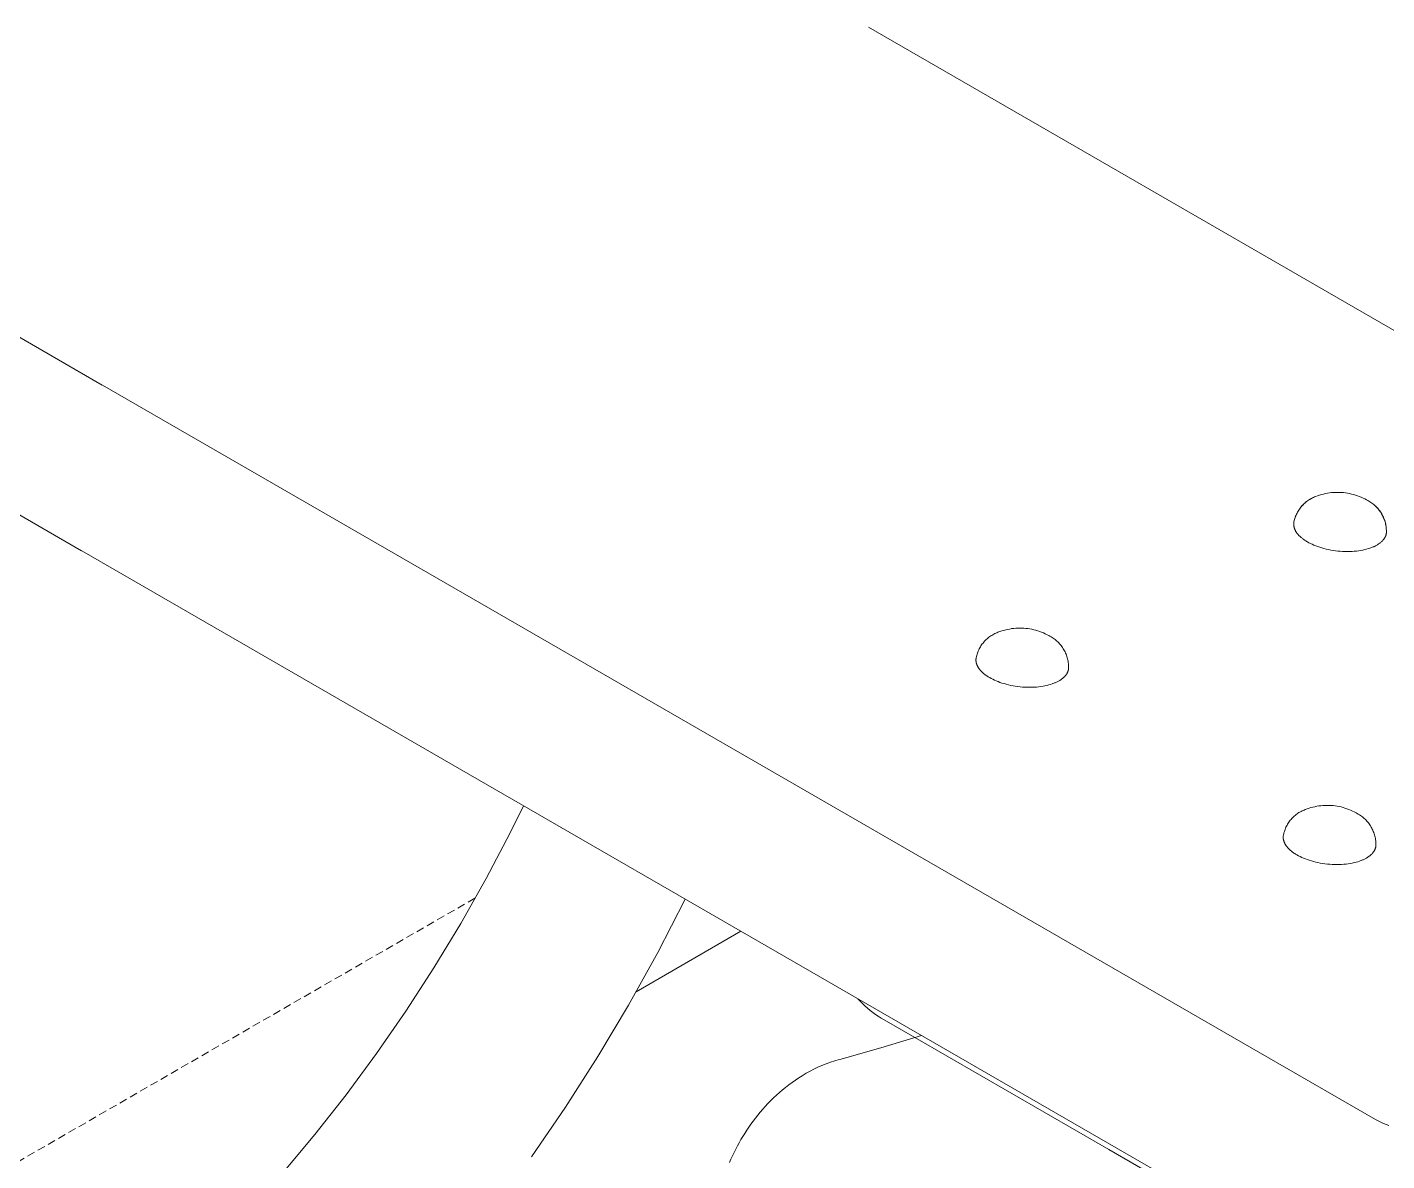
# Model space of a CAD drawing. Header units: millimetres. Extents: x -779 to 3049, y 55 to 2500.
# Drawn here: x 2444.2 to 2663.2, y 1666.3 to 1849 of the extents above; entities that cross this region are included whole.
import ezdxf

# ---------------------------------------------------------------- set-up
doc = ezdxf.new("R2010")
doc.units = ezdxf.units.MM
doc.linetypes.add('HIDDEN', pattern=[1.905, 1.27, -0.635])
doc.layers.add('ZANO_R', color=7, linetype='Continuous', lineweight=0)
doc.layers.add('ZANO_R_przerywana', color=7, linetype='HIDDEN', lineweight=0)

msp = doc.modelspace()

# ---------------------------------------------------------------- linework, layer by layer
at = {"layer": 'ZANO_R'}
for p, q in [((2456.31, 1791.36), (2251.27, 1909.74)), ((2452.98, 1764.63), (2247.94, 1883.01)), ((2579.74, 1849.04), (2784.8, 1730.64)), ((2661.4, 1672.96), (2456.33, 1791.35)), ((2654.31, 1774.01), (2654.64, 1774.04)), ((2654.31, 1774.01), (2654.64, 1774.04)), ((2654.31, 1774.01), (2654.64, 1774.04)), ((2654.64, 1774.04), (2654.97, 1774.05)), ((2654.64, 1774.04), (2654.97, 1774.05)), ((2654.64, 1774.04), (2654.97, 1774.05)), ((2654.97, 1774.05), (2655.29, 1774.06)), ((2654.97, 1774.05), (2655.29, 1774.06)), ((2654.97, 1774.05), (2655.29, 1774.06)), ((2655.29, 1774.06), (2655.62, 1774.06)), ((2655.29, 1774.06), (2655.62, 1774.06)), ((2655.29, 1774.06), (2655.62, 1774.06)), ((2655.62, 1774.06), (2655.95, 1774.04)), ((2655.62, 1774.06), (2655.95, 1774.04)), ((2655.62, 1774.06), (2655.95, 1774.04)), ((2655.95, 1774.04), (2656.27, 1774.01)), ((2655.95, 1774.04), (2656.27, 1774.01)), ((2655.95, 1774.04), (2656.27, 1774.01)), ((2656.27, 1774.01), (2656.6, 1773.98)), ((2656.27, 1774.01), (2656.6, 1773.98)), ((2656.27, 1774.01), (2656.6, 1773.98)), ((2649.49, 1771.8), (2649.62, 1771.94)), ((2649.5, 1771.81), (2649.63, 1771.95)), ((2649.5, 1771.81), (2649.63, 1771.95)), ((2649.62, 1771.94), (2649.75, 1772.07)), ((2649.63, 1771.95), (2649.76, 1772.08)), ((2649.63, 1771.95), (2649.76, 1772.08)), ((2649.75, 1772.07), (2649.88, 1772.2)), ((2649.76, 1772.08), (2649.89, 1772.21)), ((2649.76, 1772.08), (2649.89, 1772.21)), ((2649.88, 1772.2), (2650.02, 1772.33)), ((2649.89, 1772.21), (2650.03, 1772.34)), ((2649.89, 1772.21), (2650.03, 1772.34)), ((2650.02, 1772.33), (2650.16, 1772.45)), ((2650.03, 1772.34), (2650.17, 1772.46)), ((2650.03, 1772.34), (2650.17, 1772.46)), ((2650.16, 1772.45), (2650.31, 1772.57)), ((2650.17, 1772.46), (2650.32, 1772.57)), ((2650.17, 1772.46), (2650.32, 1772.57)), ((2650.31, 1772.57), (2650.46, 1772.68)), ((2650.32, 1772.57), (2650.47, 1772.69)), ((2650.32, 1772.57), (2650.47, 1772.69)), ((2650.46, 1772.68), (2650.62, 1772.79)), ((2650.47, 1772.69), (2650.62, 1772.79)), ((2650.47, 1772.69), (2650.62, 1772.79)), ((2650.62, 1772.79), (2650.78, 1772.89)), ((2650.62, 1772.79), (2650.78, 1772.89)), ((2650.62, 1772.79), (2650.77, 1772.89)), ((2650.77, 1772.89), (2650.94, 1772.98)), ((2650.78, 1772.89), (2650.94, 1772.99)), ((2650.78, 1772.89), (2650.94, 1772.99)), ((2650.94, 1772.99), (2651.1, 1773.08)), ((2650.94, 1772.99), (2651.1, 1773.08)), ((2650.94, 1772.98), (2651.1, 1773.07)), ((2651.1, 1773.08), (2651.27, 1773.16)), ((2651.1, 1773.08), (2651.27, 1773.16)), ((2651.1, 1773.07), (2651.27, 1773.16)), ((2651.27, 1773.16), (2651.44, 1773.24)), ((2651.27, 1773.16), (2651.44, 1773.24)), ((2651.27, 1773.16), (2651.44, 1773.24)), ((2651.44, 1773.24), (2651.61, 1773.31)), ((2651.44, 1773.24), (2651.61, 1773.31)), ((2651.44, 1773.24), (2651.61, 1773.31)), ((2651.61, 1773.31), (2651.79, 1773.38)), ((2651.61, 1773.31), (2651.79, 1773.38)), ((2651.61, 1773.31), (2651.79, 1773.38)), ((2651.79, 1773.38), (2652.09, 1773.49)), ((2651.79, 1773.38), (2652.09, 1773.49)), ((2651.79, 1773.38), (2652.09, 1773.49)), ((2652.09, 1773.49), (2652.4, 1773.6)), ((2652.09, 1773.49), (2652.4, 1773.6)), ((2652.09, 1773.49), (2652.4, 1773.6)), ((2652.4, 1773.6), (2652.71, 1773.69)), ((2652.4, 1773.6), (2652.71, 1773.69)), ((2652.4, 1773.6), (2652.71, 1773.69)), ((2652.71, 1773.69), (2653.03, 1773.78)), ((2652.71, 1773.69), (2653.03, 1773.78)), ((2652.71, 1773.69), (2653.03, 1773.78)), ((2653.03, 1773.78), (2653.35, 1773.85)), ((2653.03, 1773.78), (2653.35, 1773.85)), ((2653.03, 1773.78), (2653.35, 1773.85)), ((2653.35, 1773.85), (2653.67, 1773.92)), ((2653.35, 1773.85), (2653.67, 1773.92)), ((2653.35, 1773.85), (2653.67, 1773.92)), ((2653.67, 1773.92), (2653.99, 1773.97)), ((2653.67, 1773.92), (2653.99, 1773.97)), ((2653.67, 1773.92), (2653.99, 1773.97)), ((2653.99, 1773.97), (2654.31, 1774.01)), ((2653.99, 1773.97), (2654.31, 1774.01)), ((2653.99, 1773.97), (2654.31, 1774.01)), ((2656.6, 1773.98), (2656.92, 1773.93)), ((2656.6, 1773.98), (2656.92, 1773.93)), ((2656.6, 1773.98), (2656.92, 1773.93)), ((2656.92, 1773.93), (2657.24, 1773.87)), ((2656.92, 1773.93), (2657.24, 1773.87)), ((2656.92, 1773.93), (2657.24, 1773.87)), ((2657.24, 1773.87), (2657.56, 1773.79)), ((2657.24, 1773.87), (2657.56, 1773.79)), ((2657.24, 1773.87), (2657.56, 1773.79)), ((2657.56, 1773.79), (2657.87, 1773.71)), ((2657.56, 1773.79), (2657.87, 1773.71)), ((2657.56, 1773.79), (2657.87, 1773.71)), ((2657.87, 1773.71), (2658.19, 1773.62)), ((2657.87, 1773.71), (2658.19, 1773.62)), ((2657.87, 1773.71), (2658.19, 1773.62)), ((2658.19, 1773.62), (2658.5, 1773.51)), ((2658.19, 1773.62), (2658.5, 1773.51)), ((2658.19, 1773.62), (2658.5, 1773.51)), ((2658.5, 1773.51), (2658.8, 1773.4)), ((2658.5, 1773.51), (2658.8, 1773.4)), ((2658.5, 1773.51), (2658.8, 1773.4)), ((2658.8, 1773.4), (2659.1, 1773.28)), ((2658.8, 1773.4), (2659.1, 1773.28)), ((2658.8, 1773.4), (2659.1, 1773.28)), ((2659.1, 1773.28), (2659.4, 1773.14)), ((2659.1, 1773.28), (2659.4, 1773.14)), ((2659.1, 1773.28), (2659.4, 1773.14)), ((2659.4, 1773.14), (2659.69, 1772.99)), ((2659.4, 1773.14), (2659.69, 1772.99)), ((2659.4, 1773.14), (2659.69, 1772.99)), ((2659.69, 1772.99), (2659.98, 1772.84)), ((2659.69, 1772.99), (2659.98, 1772.84)), ((2659.69, 1772.99), (2659.98, 1772.84)), ((2659.98, 1772.84), (2660.16, 1772.75)), ((2659.98, 1772.84), (2660.16, 1772.75)), ((2659.98, 1772.84), (2660.16, 1772.75)), ((2660.16, 1772.75), (2660.33, 1772.65)), ((2660.16, 1772.75), (2660.33, 1772.65)), ((2660.16, 1772.75), (2660.33, 1772.65)), ((2660.33, 1772.65), (2660.5, 1772.55)), ((2660.33, 1772.65), (2660.5, 1772.55)), ((2660.33, 1772.65), (2660.5, 1772.55)), ((2660.5, 1772.55), (2660.66, 1772.44)), ((2660.5, 1772.55), (2660.66, 1772.44)), ((2660.5, 1772.55), (2660.67, 1772.44)), ((2660.66, 1772.44), (2660.83, 1772.33)), ((2660.66, 1772.44), (2660.83, 1772.33)), ((2660.67, 1772.44), (2660.83, 1772.33)), ((2660.83, 1772.33), (2660.98, 1772.21)), ((2660.83, 1772.33), (2660.98, 1772.21)), ((2660.83, 1772.33), (2660.99, 1772.21)), ((2660.98, 1772.21), (2661.14, 1772.09)), ((2660.98, 1772.21), (2661.14, 1772.09)), ((2660.99, 1772.21), (2661.14, 1772.08)), ((2661.14, 1772.09), (2661.29, 1771.96)), ((2661.14, 1772.09), (2661.29, 1771.96)), ((2661.14, 1772.08), (2661.29, 1771.95)), ((2661.29, 1771.96), (2661.43, 1771.82)), ((2661.29, 1771.96), (2661.43, 1771.82)), ((2661.29, 1771.95), (2661.44, 1771.82)), ((2648.32, 1769.5), (2648.37, 1769.68)), ((2648.32, 1769.5), (2648.37, 1769.68)), ((2648.32, 1769.47), (2648.37, 1769.66)), ((2648.37, 1769.68), (2648.42, 1769.86)), ((2648.37, 1769.68), (2648.42, 1769.86)), ((2648.37, 1769.66), (2648.42, 1769.84)), ((2648.42, 1769.86), (2648.48, 1770.04)), ((2648.42, 1769.86), (2648.48, 1770.04)), ((2648.42, 1769.84), (2648.47, 1770.01)), ((2648.47, 1770.01), (2648.54, 1770.19)), ((2648.48, 1770.04), (2648.55, 1770.21)), ((2648.48, 1770.04), (2648.55, 1770.21)), ((2648.54, 1770.19), (2648.61, 1770.37)), ((2648.55, 1770.21), (2648.62, 1770.39)), ((2648.55, 1770.21), (2648.62, 1770.39)), ((2648.61, 1770.37), (2648.69, 1770.54)), ((2648.62, 1770.39), (2648.69, 1770.56)), ((2648.62, 1770.39), (2648.69, 1770.56)), ((2648.69, 1770.56), (2648.78, 1770.72)), ((2648.69, 1770.56), (2648.78, 1770.72)), ((2648.69, 1770.54), (2648.77, 1770.71)), ((2648.77, 1770.71), (2648.85, 1770.87)), ((2648.78, 1770.72), (2648.86, 1770.89)), ((2648.78, 1770.72), (2648.86, 1770.89)), ((2648.85, 1770.87), (2648.95, 1771.03)), ((2648.86, 1770.89), (2648.96, 1771.05)), ((2648.86, 1770.89), (2648.96, 1771.05)), ((2648.95, 1771.03), (2649.05, 1771.19)), ((2648.96, 1771.05), (2649.06, 1771.21)), ((2648.96, 1771.05), (2649.06, 1771.21)), ((2649.05, 1771.19), (2649.15, 1771.35)), ((2649.06, 1771.21), (2649.16, 1771.36)), ((2649.06, 1771.21), (2649.16, 1771.36)), ((2649.15, 1771.35), (2649.26, 1771.5)), ((2649.16, 1771.36), (2649.27, 1771.52)), ((2649.16, 1771.36), (2649.27, 1771.52)), ((2649.26, 1771.5), (2649.38, 1771.65)), ((2649.27, 1771.52), (2649.38, 1771.66)), ((2649.27, 1771.52), (2649.38, 1771.66)), ((2649.38, 1771.66), (2649.5, 1771.81)), ((2649.38, 1771.66), (2649.5, 1771.81)), ((2649.38, 1771.65), (2649.49, 1771.8)), ((2661.43, 1771.82), (2661.57, 1771.68)), ((2661.43, 1771.82), (2661.57, 1771.68)), ((2661.44, 1771.82), (2661.58, 1771.68)), ((2661.57, 1771.68), (2661.71, 1771.54)), ((2661.57, 1771.68), (2661.71, 1771.54)), ((2661.58, 1771.68), (2661.71, 1771.53)), ((2661.71, 1771.54), (2661.84, 1771.39)), ((2661.71, 1771.54), (2661.84, 1771.39)), ((2661.71, 1771.53), (2661.84, 1771.38)), ((2661.84, 1771.39), (2661.96, 1771.23)), ((2661.84, 1771.39), (2661.96, 1771.23)), ((2661.84, 1771.38), (2661.97, 1771.23)), ((2661.96, 1771.23), (2662.08, 1771.08)), ((2661.96, 1771.23), (2662.08, 1771.08)), ((2661.97, 1771.23), (2662.09, 1771.07)), ((2662.08, 1771.08), (2662.19, 1770.91)), ((2662.08, 1771.08), (2662.19, 1770.91)), ((2662.09, 1771.07), (2662.2, 1770.91)), ((2662.19, 1770.91), (2662.3, 1770.75)), ((2662.19, 1770.91), (2662.3, 1770.75)), ((2662.2, 1770.91), (2662.31, 1770.74)), ((2662.3, 1770.75), (2662.4, 1770.58)), ((2662.3, 1770.75), (2662.4, 1770.58)), ((2662.31, 1770.74), (2662.41, 1770.57)), ((2662.4, 1770.58), (2662.5, 1770.41)), ((2662.4, 1770.58), (2662.5, 1770.41)), ((2662.41, 1770.57), (2662.51, 1770.4)), ((2662.5, 1770.41), (2662.59, 1770.23)), ((2662.5, 1770.41), (2662.59, 1770.23)), ((2662.51, 1770.4), (2662.6, 1770.22)), ((2662.59, 1770.23), (2662.67, 1770.05)), ((2662.59, 1770.23), (2662.67, 1770.05)), ((2662.6, 1770.22), (2662.68, 1770.04)), ((2662.67, 1770.05), (2662.75, 1769.87)), ((2662.67, 1770.05), (2662.75, 1769.87)), ((2662.68, 1770.04), (2662.76, 1769.86)), ((2662.75, 1769.87), (2662.82, 1769.68)), ((2662.75, 1769.87), (2662.82, 1769.68)), ((2662.76, 1769.86), (2662.83, 1769.67)), ((2662.82, 1769.68), (2662.89, 1769.5)), ((2662.82, 1769.68), (2662.89, 1769.5)), ((2662.83, 1769.67), (2662.89, 1769.48)), ((2648.25, 1769.11), (2648.24, 1769.05)), ((2648.24, 1769.05), (2648.24, 1769)), ((2648.24, 1769), (2648.24, 1768.95)), ((2648.24, 1768.95), (2648.24, 1768.9)), ((2648.24, 1768.9), (2648.24, 1768.85)), ((2648.24, 1768.85), (2648.24, 1768.79)), ((2648.24, 1768.79), (2648.24, 1768.74)), ((2648.24, 1768.74), (2648.25, 1768.69)), ((2648.25, 1769.13), (2648.28, 1769.32)), ((2648.25, 1769.13), (2648.28, 1769.32)), ((2648.25, 1769.11), (2648.28, 1769.29)), ((2648.25, 1768.69), (2648.26, 1768.64)), ((2648.26, 1768.64), (2648.26, 1768.59)), ((2648.26, 1768.59), (2648.27, 1768.53)), ((2648.27, 1768.53), (2648.29, 1768.48)), ((2648.28, 1769.32), (2648.32, 1769.5)), ((2648.28, 1769.32), (2648.32, 1769.5)), ((2648.28, 1769.29), (2648.32, 1769.47)), ((2648.29, 1768.48), (2648.3, 1768.43)), ((2648.3, 1768.43), (2648.31, 1768.38)), ((2648.31, 1768.38), (2648.33, 1768.32)), ((2648.33, 1768.32), (2648.34, 1768.27)), ((2648.34, 1768.27), (2648.36, 1768.22)), ((2648.36, 1768.22), (2648.38, 1768.17)), ((2648.38, 1768.17), (2648.4, 1768.12)), ((2648.4, 1768.12), (2648.42, 1768.06)), ((2648.42, 1768.06), (2648.45, 1768.01)), ((2648.45, 1768.01), (2648.47, 1767.96)), ((2648.47, 1767.96), (2648.5, 1767.91)), ((2648.5, 1767.91), (2648.52, 1767.86)), ((2648.52, 1767.86), (2648.55, 1767.81)), ((2648.55, 1767.81), (2648.58, 1767.76)), ((2648.58, 1767.76), (2648.61, 1767.71)), ((2648.61, 1767.71), (2648.64, 1767.65)), ((2648.64, 1767.65), (2648.68, 1767.6)), ((2648.68, 1767.6), (2648.71, 1767.55)), ((2648.71, 1767.55), (2648.75, 1767.5)), ((2648.75, 1767.5), (2648.79, 1767.46)), ((2648.79, 1767.46), (2648.86, 1767.36)), ((2662.89, 1769.5), (2662.95, 1769.31)), ((2662.89, 1769.5), (2662.95, 1769.31)), ((2662.89, 1769.48), (2662.95, 1769.29)), ((2662.95, 1769.31), (2663, 1769.12)), ((2662.95, 1769.31), (2663, 1769.12)), ((2662.95, 1769.29), (2663, 1769.1)), ((2663, 1769.12), (2663.04, 1768.92)), ((2663, 1769.12), (2663.04, 1768.92)), ((2663, 1769.1), (2663.05, 1768.91)), ((2663.04, 1768.92), (2663.08, 1768.73)), ((2663.04, 1768.92), (2663.08, 1768.73)), ((2663.05, 1768.91), (2663.08, 1768.72)), ((2663.08, 1768.73), (2663.11, 1768.53)), ((2663.08, 1768.73), (2663.11, 1768.53)), ((2663.08, 1768.72), (2663.11, 1768.52)), ((2663.11, 1768.53), (2663.14, 1768.34)), ((2663.11, 1768.53), (2663.14, 1768.34)), ((2663.11, 1768.52), (2663.14, 1768.32)), ((2663.14, 1768.34), (2663.15, 1768.14)), ((2663.14, 1768.34), (2663.15, 1768.14)), ((2663.14, 1768.32), (2663.15, 1768.12)), ((2663.15, 1768.14), (2663.17, 1767.94)), ((2663.15, 1768.14), (2663.17, 1767.94)), ((2663.15, 1768.12), (2663.17, 1767.93)), ((2663.15, 1767.44), (2663.16, 1767.49)), ((2663.17, 1767.73), (2663.16, 1767.53)), ((2663.16, 1767.49), (2663.16, 1767.53)), ((2663.17, 1767.94), (2663.17, 1767.75)), ((2663.17, 1767.94), (2663.17, 1767.75)), ((2663.17, 1767.93), (2663.17, 1767.73)), ((2663.17, 1767.75), (2663.17, 1767.55)), ((2663.17, 1767.75), (2663.17, 1767.55)), ((2648.86, 1767.36), (2648.94, 1767.26)), ((2648.94, 1767.26), (2649.03, 1767.16)), ((2649.03, 1767.16), (2649.12, 1767.07)), ((2649.12, 1767.07), (2649.21, 1766.98)), ((2649.21, 1766.98), (2649.31, 1766.89)), ((2649.31, 1766.89), (2649.41, 1766.8)), ((2649.41, 1766.8), (2649.52, 1766.71)), ((2649.52, 1766.71), (2649.62, 1766.62)), ((2649.62, 1766.62), (2649.73, 1766.54)), ((2649.73, 1766.54), (2649.85, 1766.46)), ((2649.85, 1766.46), (2649.96, 1766.37)), ((2649.96, 1766.37), (2650.08, 1766.3)), ((2650.08, 1766.3), (2650.2, 1766.22)), ((2650.2, 1766.22), (2650.32, 1766.14)), ((2650.32, 1766.14), (2650.45, 1766.07)), ((2650.45, 1766.07), (2650.69, 1765.94)), ((2650.69, 1765.94), (2650.94, 1765.8)), ((2650.94, 1765.8), (2651.22, 1765.68)), ((2651.22, 1765.68), (2651.5, 1765.55)), ((2651.5, 1765.55), (2651.8, 1765.43)), ((2651.8, 1765.43), (2652.11, 1765.31)), ((2652.11, 1765.31), (2652.43, 1765.2)), ((2660.89, 1765.21), (2661.01, 1765.26)), ((2661.01, 1765.26), (2661.12, 1765.3)), ((2661.12, 1765.3), (2661.22, 1765.35)), ((2661.22, 1765.35), (2661.33, 1765.4)), ((2661.33, 1765.4), (2661.43, 1765.45)), ((2661.43, 1765.45), (2661.53, 1765.51)), ((2661.53, 1765.51), (2661.63, 1765.56)), ((2661.63, 1765.56), (2661.73, 1765.62)), ((2661.73, 1765.62), (2661.82, 1765.68)), ((2661.82, 1765.68), (2661.92, 1765.74)), ((2661.92, 1765.74), (2662.01, 1765.8)), ((2662.01, 1765.8), (2662.09, 1765.87)), ((2662.09, 1765.87), (2662.18, 1765.93)), ((2662.18, 1765.93), (2662.26, 1766)), ((2662.26, 1766), (2662.34, 1766.07)), ((2662.34, 1766.07), (2662.42, 1766.14)), ((2662.42, 1766.14), (2662.49, 1766.21)), ((2662.49, 1766.21), (2662.56, 1766.28)), ((2662.56, 1766.28), (2662.63, 1766.36)), ((2662.63, 1766.36), (2662.66, 1766.4)), ((2662.66, 1766.4), (2662.69, 1766.44)), ((2662.69, 1766.44), (2662.72, 1766.47)), ((2662.72, 1766.47), (2662.75, 1766.51)), ((2662.75, 1766.51), (2662.78, 1766.55)), ((2662.78, 1766.55), (2662.81, 1766.59)), ((2662.81, 1766.59), (2662.83, 1766.63)), ((2662.83, 1766.63), (2662.86, 1766.67)), ((2662.86, 1766.67), (2662.88, 1766.71)), ((2662.88, 1766.71), (2662.91, 1766.75)), ((2662.91, 1766.75), (2662.93, 1766.8)), ((2662.93, 1766.8), (2662.95, 1766.84)), ((2662.95, 1766.84), (2662.97, 1766.88)), ((2662.97, 1766.88), (2662.99, 1766.92)), ((2662.99, 1766.92), (2663.01, 1766.96)), ((2663.01, 1766.96), (2663.03, 1767)), ((2663.03, 1767), (2663.05, 1767.05)), ((2663.05, 1767.05), (2663.06, 1767.09)), ((2663.06, 1767.09), (2663.08, 1767.13)), ((2663.08, 1767.13), (2663.09, 1767.18)), ((2663.09, 1767.18), (2663.11, 1767.22)), ((2663.11, 1767.22), (2663.12, 1767.26)), ((2663.12, 1767.26), (2663.13, 1767.31)), ((2663.13, 1767.31), (2663.14, 1767.35)), ((2663.14, 1767.35), (2663.15, 1767.4)), ((2663.15, 1767.4), (2663.15, 1767.44)), ((2658.06, 1646.23), (2453, 1764.62)), ((2652.43, 1765.2), (2652.77, 1765.1)), ((2652.77, 1765.1), (2653.11, 1765)), ((2653.11, 1765), (2653.47, 1764.91)), ((2653.47, 1764.91), (2653.83, 1764.83)), ((2653.83, 1764.83), (2654.21, 1764.76)), ((2654.21, 1764.76), (2654.58, 1764.7)), ((2654.58, 1764.7), (2654.97, 1764.64)), ((2654.97, 1764.64), (2655.35, 1764.6)), ((2655.35, 1764.6), (2655.74, 1764.56)), ((2655.74, 1764.56), (2656.12, 1764.54)), ((2656.12, 1764.54), (2656.51, 1764.52)), ((2656.51, 1764.52), (2656.89, 1764.52)), ((2656.89, 1764.52), (2657.27, 1764.52)), ((2657.27, 1764.52), (2657.64, 1764.54)), ((2657.64, 1764.54), (2658, 1764.57)), ((2658, 1764.57), (2658.36, 1764.6)), ((2658.36, 1764.6), (2658.7, 1764.64)), ((2658.7, 1764.64), (2659.04, 1764.7)), ((2659.04, 1764.7), (2659.36, 1764.76)), ((2659.36, 1764.76), (2659.67, 1764.82)), ((2659.67, 1764.82), (2659.96, 1764.9)), ((2659.96, 1764.9), (2660.25, 1764.98)), ((2660.25, 1764.98), (2660.52, 1765.07)), ((2660.52, 1765.07), (2660.64, 1765.11)), ((2660.64, 1765.11), (2660.77, 1765.16)), ((2660.77, 1765.16), (2660.89, 1765.21)), ((2602.8, 1752.09), (2603.13, 1752.13)), ((2603.13, 1752.13), (2603.45, 1752.16)), ((2603.45, 1752.16), (2603.78, 1752.17)), ((2603.78, 1752.17), (2604.1, 1752.18)), ((2604.1, 1752.18), (2604.43, 1752.18)), ((2604.43, 1752.18), (2604.76, 1752.16)), ((2604.76, 1752.16), (2605.08, 1752.13)), ((2605.08, 1752.13), (2605.41, 1752.09)), ((2598.31, 1749.92), (2598.43, 1750.06)), ((2598.43, 1750.06), (2598.56, 1750.19)), ((2598.56, 1750.19), (2598.69, 1750.32)), ((2598.69, 1750.32), (2598.83, 1750.45)), ((2598.83, 1750.45), (2598.98, 1750.57)), ((2598.98, 1750.57), (2599.12, 1750.69)), ((2599.12, 1750.69), (2599.27, 1750.8)), ((2599.27, 1750.8), (2599.43, 1750.91)), ((2599.43, 1750.91), (2599.59, 1751.01)), ((2599.59, 1751.01), (2599.75, 1751.1)), ((2599.75, 1751.1), (2599.91, 1751.19)), ((2599.91, 1751.19), (2600.08, 1751.28)), ((2600.08, 1751.28), (2600.25, 1751.36)), ((2600.25, 1751.36), (2600.42, 1751.43)), ((2600.42, 1751.43), (2600.6, 1751.5)), ((2600.6, 1751.5), (2600.9, 1751.61)), ((2600.9, 1751.61), (2601.21, 1751.72)), ((2601.21, 1751.72), (2601.53, 1751.81)), ((2601.53, 1751.81), (2601.84, 1751.9)), ((2601.84, 1751.9), (2602.16, 1751.97)), ((2602.16, 1751.97), (2602.48, 1752.03)), ((2602.48, 1752.03), (2602.8, 1752.09)), ((2605.41, 1752.09), (2605.73, 1752.05)), ((2605.73, 1752.05), (2606.05, 1751.99)), ((2606.05, 1751.99), (2606.37, 1751.91)), ((2606.37, 1751.91), (2606.68, 1751.83)), ((2606.68, 1751.83), (2607, 1751.74)), ((2607, 1751.74), (2607.31, 1751.63)), ((2607.31, 1751.63), (2607.61, 1751.52)), ((2607.61, 1751.52), (2607.91, 1751.39)), ((2607.91, 1751.39), (2608.21, 1751.26)), ((2608.21, 1751.26), (2608.5, 1751.11)), ((2608.5, 1751.11), (2608.79, 1750.96)), ((2608.79, 1750.96), (2608.97, 1750.87)), ((2608.97, 1750.87), (2609.14, 1750.77)), ((2609.14, 1750.77), (2609.31, 1750.67)), ((2609.31, 1750.67), (2609.48, 1750.56)), ((2609.48, 1750.56), (2609.64, 1750.45)), ((2609.64, 1750.45), (2609.8, 1750.33)), ((2609.8, 1750.33), (2609.95, 1750.2)), ((2609.95, 1750.2), (2610.1, 1750.07)), ((2610.1, 1750.07), (2610.25, 1749.94)), ((2610.25, 1749.94), (2610.39, 1749.8)), ((2597.13, 1747.59), (2597.18, 1747.78)), ((2597.18, 1747.78), (2597.23, 1747.96)), ((2597.23, 1747.96), (2597.29, 1748.13)), ((2597.29, 1748.13), (2597.35, 1748.31)), ((2597.35, 1748.31), (2597.42, 1748.48)), ((2597.42, 1748.48), (2597.5, 1748.66)), ((2597.5, 1748.66), (2597.58, 1748.83)), ((2597.58, 1748.83), (2597.67, 1748.99)), ((2597.67, 1748.99), (2597.76, 1749.15)), ((2597.76, 1749.15), (2597.86, 1749.31)), ((2597.86, 1749.31), (2597.96, 1749.47)), ((2597.96, 1749.47), (2598.07, 1749.62)), ((2598.07, 1749.62), (2598.19, 1749.77)), ((2598.19, 1749.77), (2598.31, 1749.92)), ((2610.39, 1749.8), (2610.52, 1749.65)), ((2610.52, 1749.65), (2610.65, 1749.5)), ((2610.65, 1749.5), (2610.78, 1749.35)), ((2610.78, 1749.35), (2610.9, 1749.19)), ((2610.9, 1749.19), (2611.01, 1749.03)), ((2611.01, 1749.03), (2611.12, 1748.86)), ((2611.12, 1748.86), (2611.22, 1748.69)), ((2611.22, 1748.69), (2611.32, 1748.52)), ((2611.32, 1748.52), (2611.41, 1748.34)), ((2611.41, 1748.34), (2611.49, 1748.16)), ((2611.49, 1748.16), (2611.57, 1747.98)), ((2611.57, 1747.98), (2611.64, 1747.79)), ((2611.64, 1747.79), (2611.7, 1747.6)), ((2597.06, 1747.22), (2597.05, 1747.17)), ((2597.05, 1747.17), (2597.05, 1747.12)), ((2597.05, 1747.12), (2597.05, 1747.07)), ((2597.05, 1747.07), (2597.05, 1747.02)), ((2597.05, 1747.02), (2597.05, 1746.97)), ((2597.05, 1746.97), (2597.05, 1746.91)), ((2597.05, 1746.91), (2597.06, 1746.86)), ((2597.06, 1747.22), (2597.09, 1747.41)), ((2597.06, 1746.86), (2597.06, 1746.81)), ((2597.06, 1746.81), (2597.07, 1746.76)), ((2597.07, 1746.76), (2597.08, 1746.71)), ((2597.08, 1746.71), (2597.09, 1746.65)), ((2597.09, 1747.41), (2597.13, 1747.59)), ((2597.09, 1746.65), (2597.1, 1746.6)), ((2597.1, 1746.6), (2597.11, 1746.55)), ((2597.11, 1746.55), (2597.12, 1746.5)), ((2597.12, 1746.5), (2597.14, 1746.44)), ((2597.14, 1746.44), (2597.15, 1746.39)), ((2597.15, 1746.39), (2597.17, 1746.34)), ((2597.17, 1746.34), (2597.19, 1746.29)), ((2597.19, 1746.29), (2597.21, 1746.24)), ((2597.21, 1746.24), (2597.23, 1746.18)), ((2597.23, 1746.18), (2597.26, 1746.13)), ((2597.26, 1746.13), (2597.28, 1746.08)), ((2597.28, 1746.08), (2597.31, 1746.03)), ((2597.31, 1746.03), (2597.33, 1745.98)), ((2597.33, 1745.98), (2597.36, 1745.93)), ((2597.36, 1745.93), (2597.39, 1745.88)), ((2597.39, 1745.88), (2597.42, 1745.82)), ((2597.42, 1745.82), (2597.46, 1745.77)), ((2597.46, 1745.77), (2597.49, 1745.72)), ((2597.49, 1745.72), (2597.52, 1745.67)), ((2597.52, 1745.67), (2597.56, 1745.62)), ((2597.56, 1745.62), (2597.6, 1745.57)), ((2597.6, 1745.57), (2597.67, 1745.48)), ((2611.7, 1747.6), (2611.76, 1747.41)), ((2611.76, 1747.41), (2611.81, 1747.22)), ((2611.81, 1747.22), (2611.86, 1747.03)), ((2611.86, 1747.03), (2611.89, 1746.83)), ((2611.89, 1746.83), (2611.92, 1746.64)), ((2611.92, 1746.64), (2611.95, 1746.44)), ((2611.95, 1746.44), (2611.97, 1746.24)), ((2611.96, 1745.56), (2611.97, 1745.6)), ((2611.96, 1745.52), (2611.96, 1745.56)), ((2611.97, 1746.24), (2611.98, 1746.05)), ((2611.97, 1745.6), (2611.98, 1745.65)), ((2611.98, 1746.05), (2611.98, 1745.85)), ((2611.98, 1745.85), (2611.98, 1745.65)), ((2597.67, 1745.48), (2597.75, 1745.38)), ((2597.75, 1745.38), (2597.84, 1745.28)), ((2597.84, 1745.28), (2597.93, 1745.19)), ((2597.93, 1745.19), (2598.02, 1745.1)), ((2598.02, 1745.1), (2598.12, 1745.01)), ((2598.12, 1745.01), (2598.22, 1744.92)), ((2598.22, 1744.92), (2598.33, 1744.83)), ((2598.33, 1744.83), (2598.43, 1744.74)), ((2598.43, 1744.74), (2598.54, 1744.66)), ((2598.54, 1744.66), (2598.66, 1744.57)), ((2598.66, 1744.57), (2598.77, 1744.49)), ((2598.77, 1744.49), (2598.89, 1744.41)), ((2598.89, 1744.41), (2599.01, 1744.34)), ((2599.01, 1744.34), (2599.13, 1744.26)), ((2599.13, 1744.26), (2599.26, 1744.19)), ((2599.26, 1744.19), (2599.5, 1744.05)), ((2599.5, 1744.05), (2599.76, 1743.92)), ((2599.76, 1743.92), (2600.03, 1743.79)), ((2600.03, 1743.79), (2600.31, 1743.67)), ((2600.31, 1743.67), (2600.61, 1743.55)), ((2600.61, 1743.55), (2600.92, 1743.43)), ((2600.92, 1743.43), (2601.24, 1743.32)), ((2609.7, 1743.33), (2609.82, 1743.38)), ((2609.82, 1743.38), (2609.93, 1743.42)), ((2609.93, 1743.42), (2610.03, 1743.47)), ((2610.03, 1743.47), (2610.14, 1743.52)), ((2610.14, 1743.52), (2610.24, 1743.57)), ((2610.24, 1743.57), (2610.34, 1743.63)), ((2610.34, 1743.63), (2610.44, 1743.68)), ((2610.44, 1743.68), (2610.54, 1743.74)), ((2610.54, 1743.74), (2610.63, 1743.8)), ((2610.63, 1743.8), (2610.73, 1743.86)), ((2610.73, 1743.86), (2610.82, 1743.92)), ((2610.82, 1743.92), (2610.9, 1743.99)), ((2610.9, 1743.99), (2610.99, 1744.05)), ((2610.99, 1744.05), (2611.07, 1744.12)), ((2611.07, 1744.12), (2611.15, 1744.19)), ((2611.15, 1744.19), (2611.23, 1744.26)), ((2611.23, 1744.26), (2611.3, 1744.33)), ((2611.3, 1744.33), (2611.37, 1744.4)), ((2611.37, 1744.4), (2611.44, 1744.48)), ((2611.44, 1744.48), (2611.47, 1744.52)), ((2611.47, 1744.52), (2611.5, 1744.56)), ((2611.5, 1744.56), (2611.53, 1744.59)), ((2611.53, 1744.59), (2611.56, 1744.63)), ((2611.56, 1744.63), (2611.59, 1744.67)), ((2611.59, 1744.67), (2611.62, 1744.71)), ((2611.62, 1744.71), (2611.64, 1744.75)), ((2611.64, 1744.75), (2611.67, 1744.79)), ((2611.67, 1744.79), (2611.7, 1744.83)), ((2611.7, 1744.83), (2611.72, 1744.87)), ((2611.72, 1744.87), (2611.74, 1744.91)), ((2611.74, 1744.91), (2611.76, 1744.96)), ((2611.76, 1744.96), (2611.79, 1745)), ((2611.79, 1745), (2611.81, 1745.04)), ((2611.81, 1745.04), (2611.82, 1745.08)), ((2611.82, 1745.08), (2611.84, 1745.12)), ((2611.84, 1745.12), (2611.86, 1745.17)), ((2611.86, 1745.17), (2611.87, 1745.21)), ((2611.87, 1745.21), (2611.89, 1745.25)), ((2611.89, 1745.25), (2611.9, 1745.3)), ((2611.9, 1745.3), (2611.92, 1745.34)), ((2611.92, 1745.34), (2611.93, 1745.38)), ((2611.93, 1745.38), (2611.94, 1745.43)), ((2611.94, 1745.43), (2611.95, 1745.47)), ((2611.95, 1745.47), (2611.96, 1745.52)), ((2601.24, 1743.32), (2601.58, 1743.22)), ((2601.58, 1743.22), (2601.93, 1743.12)), ((2601.93, 1743.12), (2602.28, 1743.03)), ((2602.28, 1743.03), (2602.65, 1742.95)), ((2602.65, 1742.95), (2603.02, 1742.88)), ((2603.02, 1742.88), (2603.39, 1742.82)), ((2603.39, 1742.82), (2603.78, 1742.76)), ((2603.78, 1742.76), (2604.16, 1742.72)), ((2604.16, 1742.72), (2604.55, 1742.68)), ((2604.55, 1742.68), (2604.93, 1742.66)), ((2604.93, 1742.66), (2605.32, 1742.64)), ((2605.32, 1742.64), (2605.7, 1742.64)), ((2605.7, 1742.64), (2606.08, 1742.64)), ((2606.08, 1742.64), (2606.45, 1742.66)), ((2606.45, 1742.66), (2606.81, 1742.68)), ((2606.81, 1742.68), (2607.17, 1742.72)), ((2607.17, 1742.72), (2607.51, 1742.76)), ((2607.51, 1742.76), (2607.85, 1742.81)), ((2607.85, 1742.81), (2608.17, 1742.87)), ((2608.17, 1742.87), (2608.48, 1742.94)), ((2608.48, 1742.94), (2608.77, 1743.02)), ((2608.77, 1743.02), (2609.06, 1743.1)), ((2609.06, 1743.1), (2609.33, 1743.19)), ((2609.33, 1743.19), (2609.46, 1743.23)), ((2609.46, 1743.23), (2609.58, 1743.28)), ((2609.58, 1743.28), (2609.7, 1743.33)), ((2522.01, 1719.18), (2524.17, 1723.53)), ((2647.8, 1721.34), (2647.93, 1721.48)), ((2647.93, 1721.48), (2648.06, 1721.61)), ((2648.06, 1721.61), (2648.19, 1721.75)), ((2648.19, 1721.75), (2648.33, 1721.87)), ((2648.33, 1721.87), (2648.47, 1721.99)), ((2648.47, 1721.99), (2648.62, 1722.11)), ((2648.62, 1722.11), (2648.77, 1722.22)), ((2648.77, 1722.22), (2648.92, 1722.33)), ((2648.92, 1722.33), (2649.08, 1722.43)), ((2649.08, 1722.43), (2649.24, 1722.53)), ((2649.24, 1722.53), (2649.41, 1722.62)), ((2649.41, 1722.62), (2649.58, 1722.7)), ((2649.58, 1722.7), (2649.75, 1722.78)), ((2649.75, 1722.78), (2649.92, 1722.85)), ((2649.92, 1722.85), (2650.1, 1722.92)), ((2650.1, 1722.92), (2650.4, 1723.03)), ((2650.4, 1723.03), (2650.71, 1723.14)), ((2650.71, 1723.14), (2651.02, 1723.24)), ((2651.02, 1723.24), (2651.34, 1723.32)), ((2651.34, 1723.32), (2651.66, 1723.39)), ((2651.66, 1723.39), (2651.98, 1723.46)), ((2651.98, 1723.46), (2652.3, 1723.51)), ((2652.3, 1723.51), (2652.62, 1723.55)), ((2652.62, 1723.55), (2652.95, 1723.58)), ((2652.95, 1723.58), (2653.27, 1723.6)), ((2653.27, 1723.6), (2653.6, 1723.6)), ((2653.6, 1723.6), (2653.93, 1723.6)), ((2653.93, 1723.6), (2654.25, 1723.58)), ((2654.25, 1723.58), (2654.58, 1723.56)), ((2654.58, 1723.56), (2654.9, 1723.52)), ((2654.9, 1723.52), (2655.23, 1723.47)), ((2655.23, 1723.47), (2655.55, 1723.41)), ((2655.55, 1723.41), (2655.87, 1723.34)), ((2655.87, 1723.34), (2656.18, 1723.25)), ((2656.18, 1723.25), (2656.49, 1723.16)), ((2656.49, 1723.16), (2656.8, 1723.06)), ((2656.8, 1723.06), (2657.11, 1722.94)), ((2657.11, 1722.94), (2657.41, 1722.82)), ((2657.41, 1722.82), (2657.71, 1722.68)), ((2657.71, 1722.68), (2658, 1722.54)), ((2658, 1722.54), (2658.29, 1722.38)), ((2658.29, 1722.38), (2658.47, 1722.29)), ((2658.47, 1722.29), (2658.64, 1722.19)), ((2658.64, 1722.19), (2658.81, 1722.09)), ((2658.81, 1722.09), (2658.98, 1721.98)), ((2658.98, 1721.98), (2659.14, 1721.87)), ((2659.14, 1721.87), (2659.3, 1721.75)), ((2659.3, 1721.75), (2659.45, 1721.63)), ((2659.45, 1721.63), (2659.6, 1721.5)), ((2659.6, 1721.5), (2659.74, 1721.36)), ((2646.67, 1719.2), (2646.73, 1719.38)), ((2646.73, 1719.38), (2646.78, 1719.56)), ((2646.78, 1719.56), (2646.85, 1719.73)), ((2646.85, 1719.73), (2646.92, 1719.91)), ((2646.92, 1719.91), (2646.99, 1720.08)), ((2646.99, 1720.08), (2647.08, 1720.25)), ((2647.08, 1720.25), (2647.16, 1720.41)), ((2647.16, 1720.41), (2647.26, 1720.58)), ((2647.26, 1720.58), (2647.35, 1720.74)), ((2647.35, 1720.74), (2647.46, 1720.89)), ((2647.46, 1720.89), (2647.57, 1721.05)), ((2647.57, 1721.05), (2647.68, 1721.19)), ((2647.68, 1721.19), (2647.8, 1721.34)), ((2659.74, 1721.36), (2659.88, 1721.22)), ((2659.88, 1721.22), (2660.02, 1721.07)), ((2660.02, 1721.07), (2660.15, 1720.92)), ((2660.15, 1720.92), (2660.27, 1720.77)), ((2660.27, 1720.77), (2660.39, 1720.61)), ((2660.39, 1720.61), (2660.51, 1720.45)), ((2660.51, 1720.45), (2660.62, 1720.28)), ((2660.62, 1720.28), (2660.72, 1720.11)), ((2660.72, 1720.11), (2660.81, 1719.94)), ((2660.81, 1719.94), (2660.9, 1719.76)), ((2660.9, 1719.76), (2660.99, 1719.58)), ((2660.99, 1719.58), (2661.06, 1719.4)), ((2661.06, 1719.4), (2661.14, 1719.21)), ((2518.15, 1711.84), (2522.01, 1719.18)), ((2646.55, 1718.6), (2646.56, 1718.65)), ((2646.55, 1718.54), (2646.55, 1718.6)), ((2646.55, 1718.49), (2646.55, 1718.54)), ((2646.55, 1718.44), (2646.55, 1718.49)), ((2646.55, 1718.39), (2646.55, 1718.44)), ((2646.55, 1718.34), (2646.55, 1718.39)), ((2646.55, 1718.28), (2646.55, 1718.34)), ((2646.56, 1718.23), (2646.55, 1718.28)), ((2646.56, 1718.65), (2646.59, 1718.83)), ((2646.56, 1718.18), (2646.56, 1718.23)), ((2646.57, 1718.13), (2646.56, 1718.18)), ((2646.58, 1718.08), (2646.57, 1718.13)), ((2646.59, 1718.02), (2646.58, 1718.08)), ((2646.59, 1718.83), (2646.63, 1719.02)), ((2646.61, 1717.97), (2646.59, 1718.02)), ((2646.62, 1717.92), (2646.61, 1717.97)), ((2646.63, 1717.87), (2646.62, 1717.92)), ((2646.63, 1719.02), (2646.67, 1719.2)), ((2646.65, 1717.81), (2646.63, 1717.87)), ((2646.67, 1717.76), (2646.65, 1717.81)), ((2646.69, 1717.71), (2646.67, 1717.76)), ((2646.71, 1717.66), (2646.69, 1717.71)), ((2646.73, 1717.61), (2646.71, 1717.66)), ((2646.75, 1717.55), (2646.73, 1717.61)), ((2646.78, 1717.5), (2646.75, 1717.55)), ((2646.8, 1717.45), (2646.78, 1717.5)), ((2646.83, 1717.4), (2646.8, 1717.45)), ((2646.86, 1717.35), (2646.83, 1717.4)), ((2646.89, 1717.3), (2646.86, 1717.35)), ((2646.92, 1717.25), (2646.89, 1717.3)), ((2646.95, 1717.2), (2646.92, 1717.25)), ((2646.99, 1717.15), (2646.95, 1717.2)), ((2647.02, 1717.1), (2646.99, 1717.15)), ((2647.06, 1717.05), (2647.02, 1717.1)), ((2661.14, 1719.21), (2661.2, 1719.03)), ((2661.2, 1719.03), (2661.26, 1718.84)), ((2661.26, 1718.84), (2661.31, 1718.65)), ((2661.31, 1718.65), (2661.35, 1718.45)), ((2661.35, 1718.45), (2661.39, 1718.26)), ((2661.39, 1718.26), (2661.42, 1718.06)), ((2661.42, 1718.06), (2661.45, 1717.86)), ((2661.45, 1717.86), (2661.46, 1717.67)), ((2661.46, 1717.67), (2661.47, 1717.47)), ((2661.47, 1717.47), (2661.48, 1717.27)), ((2661.48, 1717.27), (2661.47, 1717.07)), ((2661.47, 1717.07), (2661.47, 1717.03)), ((2647.09, 1717), (2647.06, 1717.05)), ((2647.17, 1716.9), (2647.09, 1717)), ((2647.25, 1716.8), (2647.17, 1716.9)), ((2647.34, 1716.71), (2647.25, 1716.8)), ((2647.43, 1716.61), (2647.34, 1716.71)), ((2647.52, 1716.52), (2647.43, 1716.61)), ((2647.62, 1716.43), (2647.52, 1716.52)), ((2647.72, 1716.34), (2647.62, 1716.43)), ((2647.82, 1716.25), (2647.72, 1716.34)), ((2647.93, 1716.16), (2647.82, 1716.25)), ((2648.04, 1716.08), (2647.93, 1716.16)), ((2648.15, 1716), (2648.04, 1716.08)), ((2648.27, 1715.92), (2648.15, 1716)), ((2648.39, 1715.84), (2648.27, 1715.92)), ((2648.51, 1715.76), (2648.39, 1715.84)), ((2648.63, 1715.69), (2648.51, 1715.76)), ((2648.76, 1715.61), (2648.63, 1715.69)), ((2649, 1715.48), (2648.76, 1715.61)), ((2649.25, 1715.35), (2649, 1715.48)), ((2649.52, 1715.22), (2649.25, 1715.35)), ((2649.81, 1715.09), (2649.52, 1715.22)), ((2650.11, 1714.97), (2649.81, 1715.09)), ((2650.42, 1714.86), (2650.11, 1714.97)), ((2659.53, 1714.89), (2659.43, 1714.84)), ((2659.64, 1714.94), (2659.53, 1714.89)), ((2659.74, 1715), (2659.64, 1714.94)), ((2659.84, 1715.05), (2659.74, 1715)), ((2659.94, 1715.11), (2659.84, 1715.05)), ((2660.04, 1715.16), (2659.94, 1715.11)), ((2660.13, 1715.22), (2660.04, 1715.16)), ((2660.22, 1715.28), (2660.13, 1715.22)), ((2660.31, 1715.35), (2660.22, 1715.28)), ((2660.4, 1715.41), (2660.31, 1715.35)), ((2660.49, 1715.48), (2660.4, 1715.41)), ((2660.57, 1715.54), (2660.49, 1715.48)), ((2660.65, 1715.61), (2660.57, 1715.54)), ((2660.73, 1715.68), (2660.65, 1715.61)), ((2660.8, 1715.75), (2660.73, 1715.68)), ((2660.87, 1715.83), (2660.8, 1715.75)), ((2660.94, 1715.9), (2660.87, 1715.83)), ((2660.97, 1715.94), (2660.94, 1715.9)), ((2661, 1715.98), (2660.97, 1715.94)), ((2661.03, 1716.02), (2661, 1715.98)), ((2661.06, 1716.06), (2661.03, 1716.02)), ((2661.09, 1716.09), (2661.06, 1716.06)), ((2661.12, 1716.13), (2661.09, 1716.09)), ((2661.14, 1716.17), (2661.12, 1716.13)), ((2661.17, 1716.21), (2661.14, 1716.17)), ((2661.19, 1716.26), (2661.17, 1716.21)), ((2661.22, 1716.3), (2661.19, 1716.26)), ((2661.24, 1716.34), (2661.22, 1716.3)), ((2661.26, 1716.38), (2661.24, 1716.34)), ((2661.28, 1716.42), (2661.26, 1716.38)), ((2661.3, 1716.46), (2661.28, 1716.42)), ((2661.32, 1716.5), (2661.3, 1716.46)), ((2661.34, 1716.55), (2661.32, 1716.5)), ((2661.36, 1716.59), (2661.34, 1716.55)), ((2661.37, 1716.63), (2661.36, 1716.59)), ((2661.39, 1716.68), (2661.37, 1716.63)), ((2661.4, 1716.72), (2661.39, 1716.68)), ((2661.41, 1716.76), (2661.4, 1716.72)), ((2661.43, 1716.81), (2661.41, 1716.76)), ((2661.44, 1716.85), (2661.43, 1716.81)), ((2661.45, 1716.89), (2661.44, 1716.85)), ((2661.46, 1716.98), (2661.45, 1716.94)), ((2661.45, 1716.94), (2661.45, 1716.89)), ((2661.47, 1717.03), (2661.46, 1716.98)), ((2650.74, 1714.75), (2650.42, 1714.86)), ((2651.08, 1714.64), (2650.74, 1714.75)), ((2651.42, 1714.55), (2651.08, 1714.64)), ((2651.78, 1714.46), (2651.42, 1714.55)), ((2652.14, 1714.38), (2651.78, 1714.46)), ((2652.51, 1714.3), (2652.14, 1714.38)), ((2652.89, 1714.24), (2652.51, 1714.3)), ((2653.27, 1714.18), (2652.89, 1714.24)), ((2653.66, 1714.14), (2653.27, 1714.18)), ((2654.05, 1714.11), (2653.66, 1714.14)), ((2654.43, 1714.08), (2654.05, 1714.11)), ((2654.82, 1714.07), (2654.43, 1714.08)), ((2655.2, 1714.06), (2654.82, 1714.07)), ((2655.58, 1714.07), (2655.2, 1714.06)), ((2655.95, 1714.08), (2655.58, 1714.07)), ((2656.31, 1714.11), (2655.95, 1714.08)), ((2656.66, 1714.14), (2656.31, 1714.11)), ((2657.01, 1714.19), (2656.66, 1714.14)), ((2657.34, 1714.24), (2657.01, 1714.19)), ((2657.67, 1714.3), (2657.34, 1714.24)), ((2657.98, 1714.37), (2657.67, 1714.3)), ((2658.27, 1714.44), (2657.98, 1714.37)), ((2658.56, 1714.52), (2658.27, 1714.44)), ((2658.82, 1714.61), (2658.56, 1714.52)), ((2658.95, 1714.65), (2658.82, 1714.61)), ((2659.08, 1714.7), (2658.95, 1714.65)), ((2659.2, 1714.75), (2659.08, 1714.7)), ((2659.32, 1714.8), (2659.2, 1714.75)), ((2659.43, 1714.84), (2659.32, 1714.8)), ((2514.05, 1704.58), (2518.15, 1711.84)), ((2550.21, 1708.49), (2545.79, 1699.89)), ((2509.73, 1697.43), (2514.05, 1704.58)), ((2542.32, 1693.57), (2559.19, 1703.31)), ((2545.79, 1699.89), (2541.1, 1691.42)), ((2505.19, 1690.42), (2509.73, 1697.43)), ((2541.1, 1691.42), (2536.15, 1683.11)), ((2578.4, 1692.03), (2578.03, 1692.43)), ((2578.78, 1691.64), (2578.4, 1692.03)), ((2579.17, 1691.27), (2578.78, 1691.64)), ((2579.57, 1690.91), (2579.17, 1691.27)), ((2579.99, 1690.56), (2579.57, 1690.91)), ((2500.47, 1683.58), (2505.19, 1690.42)), ((2580.42, 1690.23), (2579.99, 1690.56)), ((2580.86, 1689.91), (2580.42, 1690.23)), ((2581.31, 1689.61), (2580.86, 1689.91)), ((2581.77, 1689.32), (2581.31, 1689.61)), ((2582.24, 1689.05), (2581.77, 1689.32)), ((2587.21, 1686.18), (2582.24, 1689.05)), ((2581.71, 1684.51), (2588.28, 1686.51)), ((2575.11, 1682.64), (2581.71, 1684.51)), ((2587.21, 1686.18), (2618.46, 1668.14)), ((2495.59, 1676.94), (2500.47, 1683.58)), ((2536.15, 1683.11), (2530.93, 1674.95)), ((2572.92, 1681.94), (2573.62, 1682.19)), ((2573.62, 1682.19), (2574.32, 1682.42)), ((2574.32, 1682.42), (2575.03, 1682.62)), ((2568.5, 1679.68), (2569.04, 1680.02)), ((2569.04, 1680.02), (2569.71, 1680.42)), ((2569.71, 1680.42), (2570.33, 1680.76)), ((2570.33, 1680.76), (2570.96, 1681.08)), ((2570.96, 1681.08), (2571.59, 1681.38)), ((2571.59, 1681.38), (2572.24, 1681.66)), ((2572.24, 1681.66), (2572.92, 1681.94)), ((2565.38, 1677.3), (2565.88, 1677.73)), ((2565.88, 1677.73), (2566.38, 1678.15)), ((2566.38, 1678.15), (2566.9, 1678.55)), ((2566.9, 1678.55), (2567.43, 1678.94)), ((2567.43, 1678.94), (2567.96, 1679.32)), ((2567.96, 1679.32), (2568.5, 1679.68)), ((2490.56, 1670.53), (2495.59, 1676.94)), ((2563.11, 1675.07), (2563.54, 1675.53)), ((2563.54, 1675.53), (2563.98, 1675.99)), ((2563.98, 1675.99), (2564.44, 1676.44)), ((2564.44, 1676.44), (2564.9, 1676.88)), ((2564.9, 1676.88), (2565.38, 1677.3)), ((2530.93, 1674.95), (2525.47, 1666.97)), ((2561.52, 1673.18), (2561.9, 1673.66)), ((2561.9, 1673.66), (2562.3, 1674.14)), ((2562.3, 1674.14), (2562.7, 1674.61)), ((2562.7, 1674.61), (2563.11, 1675.07)), ((2559.81, 1670.73), (2560.13, 1671.23)), ((2560.13, 1671.23), (2560.45, 1671.72)), ((2560.45, 1671.72), (2560.8, 1672.21)), ((2560.8, 1672.21), (2561.16, 1672.7)), ((2561.16, 1672.7), (2561.52, 1673.18)), ((2661.82, 1672.73), (2661.4, 1672.96)), ((2662.25, 1672.53), (2661.82, 1672.73)), ((2662.68, 1672.34), (2662.25, 1672.53)), ((2663.13, 1672.16), (2662.68, 1672.34)), ((2663.58, 1672), (2663.13, 1672.16)), ((2485.4, 1664.37), (2490.56, 1670.53)), ((2558.62, 1668.71), (2558.9, 1669.22)), ((2558.9, 1669.22), (2559.2, 1669.73)), ((2559.2, 1669.73), (2559.5, 1670.24)), ((2559.5, 1670.24), (2559.81, 1670.73)), ((2557.57, 1666.57), (2557.82, 1667.12)), ((2557.82, 1667.12), (2558.09, 1667.66)), ((2558.09, 1667.66), (2558.35, 1668.19)), ((2558.35, 1668.19), (2558.62, 1668.71)), ((2631.74, 1660.47), (2618.46, 1668.14)), ((2557.33, 1666.01), (2557.57, 1666.57))]:
    msp.add_line(p, q, dxfattribs=at)
at = {"layer": 'ZANO_R_przerywana'}
msp.add_line((2358.5, 1617.52), (2516.4, 1708.68), dxfattribs=at)

doc.saveas('drawing.dxf')
